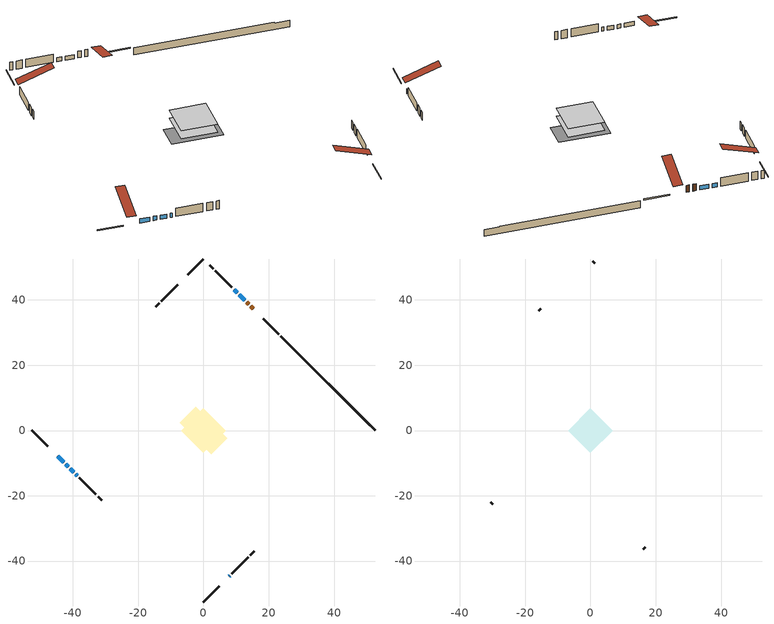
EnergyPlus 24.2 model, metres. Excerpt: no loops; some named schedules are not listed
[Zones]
conditioned space
 floor adiabatic (AdiabaticFloorConstruction): -6.8,0 0,6.8 6.8,0 0,-6.8 z0.83
 floor foundation (Slab1 construction): -7.22,2.41 -2.41,7.22 7.22,-2.41 2.41,-7.22 z-1.3
 wall outside (RimJoist1 construction): 0,-52.54 4.76,-47.77 / -52.54,0 -47.77,-4.76 / 0,52.54 -4.76,47.77 / 23,29.54 18.23,34.3 z0.83:1.13
 wall outside (AdiabaticWallConstruction 1): 15.17,37.36 14.55,37.99 / 13.89,38.64 13.27,39.26 z0.83:2.86
 wall outside (AdiabaticWallConstruction): -44.71,-7.82 -42.82,-9.71 / 12.61,39.92 11,41.54 / 10.34,42.19 9.37,43.17 / -42.17,-10.37 -41.51,-11.03 / -40.85,-11.68 -39.72,-12.82 / 7.82,-44.71 8.02,-44.52 / -39.06,-13.47 -38.68,-13.86 z0.83:2.05
 wall outside (Wall1 construction): 8.67,-43.86 13.72,-38.81 / -38.02,-14.51 -32.97,-19.56 / -7.83,44.71 -12.87,39.66 / 8.71,43.82 3.67,48.87 z0.83:3.27
 wall outside (Wall2 construction): 14.38,-38.16 15.49,-37.04 / -32.32,-20.22 -31.2,-21.33 / -13.53,39 -14.65,37.89 / 3.01,49.53 1.89,50.64 z0.83:3.27
 wall foundation (FoundationWall1 construction): 23.65,28.88,-1.3 23.65,28.88,0.83 49.65,2.89,0.83 49.65,2.89,0.59 52.54,0,0.59 52.54,0,-1.3
 window (WindowConstruction): -44.71,-7.83 -42.82,-9.71 z0.83:2.05
 window (WindowConstruction 1): 12.61,39.92 11,41.54 z0.83:2.05
 window (WindowConstruction 2): 10.34,42.19 9.37,43.16 z0.83:2.05
 window (WindowConstruction 3): -42.17,-10.37 -41.51,-11.03 z0.83:2.05
 window (WindowConstruction 4): -40.85,-11.69 -39.72,-12.82 z0.83:2.05
 window (WindowConstruction 5): 7.83,-44.71 8.02,-44.52 z0.83:2.05
 window (WindowConstruction 6): -39.06,-13.47 -38.68,-13.86 z0.83:2.05
 door (Door): 15.17,37.36 14.55,37.99 z0.83:2.86
 door (Door 1): 13.89,38.64 13.27,39.26 z0.83:2.86
 ceiling adiabatic (AdiabaticFloorConstruction): 0,-6.8 6.8,0 0,6.8 -6.8,0 z0.83
attic - vented
 floor to conditioned space (Floor1 construction Reversed): -6.81,0 0,6.81 6.81,0 0,-6.81 z3.27
 wall outside (Wall3 construction): 16.15,-36.38 16.73,-35.8 / -30.55,-21.99 -29.97,-22.57 / -15.3,37.23 -15.88,36.65 / 1.24,51.3 0.66,51.88 z0.83:3.27
 roof outside (Roof1 construction): 7.17,-45.37,3.27 0.54,-38.74,6.39 -1.21,-40.49,6.39 5.42,-47.11,3.27; -45.37,-7.17,3.27 -38.74,-0.54,6.39 -40.49,1.21,6.39 -47.11,-5.42,3.27; -7.17,45.37,3.27 -0.54,38.74,6.39 1.21,40.49,6.39 -5.42,47.11,3.27; 15.83,36.71,3.27 9.2,30.08,6.39 10.95,28.33,6.39 17.58,34.96,3.27
[Building]
Building 1: Terrain=Suburbs
[Site:Location]
Quebec Intl AP_QC: Latitude {deg}=46.8; Longitude {deg}=-71.38; Time Zone {hr}=-5; Elevation {m}=74; Keep Site Location Information=Yes
[Site:GroundTemperature:Shallow]
0.0108218, -2.24938, -2.43038, -1.3578, 2.94801, 7.23376, 10.9493, 13.303, 13.5029, 11.5886, 7.96783, 3.81355
[Site:WaterMainsTemperature]
Calculation Method=Schedule; Temperature Schedule=mains temperature schedule
[Material] Roughness=Rough; Thermal Absorptance=0.9
Name | Thickness {m} | Conductivity {W/m-K} | Density {kg/m3} | Specific Heat {J/kg-K} | Solar Absorptance | Visible Absorptance
asphalt or fiberglass shingles | 0.00635 | 0.162714 | 1121.4 | 1465.45 | 0.4 | 0.4
ceiling loosefill ins | 0.0846667 | 0.0480833 | 16.02 | 1046.75 | 0.7 | 0.7
ceiling stud and cavity | 0.1397 | 0.0845812 | 65.682 | 1177.47 | 0.7 | 0.7
concrete 4.0 in. | 0.1016 | 1.803125 | 2242.8 | 837.4 | 0.7 | 0.7
concrete 8.0 in. | 0.2032 | 1.803125 | 2242.8 | 837.4 | 0.7 | 0.7
door material | 0.04445 | 0.0451087 | 512.64 | 1214.23 | 0.7 | 0.7
floor covering | 0.0127 | 0.0433444 | 54.468 | 1339.84 | 0.6 | 0.6
floor rigid ins; wall rigid ins | 0.512978 | 0.029427 | 32.04 | 1214.23 | 0.7 | 0.7
floor stud and cavity | 0.1397 | 1.75129 | 37.0049 | 1207.88 | 0.7 | 0.7
furniture material conditioned space 1 | 0.1524 | 0.115458 | 640.8 | 1214.23 | 0.6 | 0.6
gypsum board | 0.0127 | 0.160291 | 801 | 837.4 | 0.6 | 0.6
osb sheathing 0.5 in. | 0.0127 | 0.115458 | 512.64 | 1214.23 | 0.7 | 0.7
osb sheathing 0.75 in. | 0.01905 | 0.115458 | 512.64 | 1214.23 | 0.7 | 0.7
osb sheathing 2.0 in. | 0.0508 | 0.115458 | 512.64 | 1214.23 | 0.7 | 0.7
rim joist stud and cavity | 0.0508 | 0.747799 | 125.044 | 1163.47 | 0.6 | 0.6
wall stud and cavity | 0.1397 | 0.0941144 | 139.0536 | 1170.24 | 0.7 | 0.7
wall stud and cavity 1 | 0.1397 | 0.0975873 | 139.0536 | 1170.24 | 0.7 | 0.7
wall stud and cavity 2 | 0.0889 | 6.1454 | 50.32683 | 1063.81 | 0.6 | 0.6
wall stud and cavity 3 | 0.0889 | 0.380278 | 52.3479 | 1209.89 | 0.7 | 0.7
wall stud and cavity 4 | 0.0889 | 0.391764 | 83.0341 | 1211.67 | 0.7 | 0.7
wood siding | 0.0254 | 0.102417 | 544.68 | 1172.36 | 0.4 | 0.4
wood siding 1 | 0.00254 | 0.102417 | 544.68 | 1172.36 | 0.4 | 0.4
wood siding 2; wood siding 3; wood siding 4 | 0.0254 | 0.102417 | 544.68 | 1172.36 | 0.7 | 0.7
[WindowMaterial:SimpleGlazingSystem]
Name | U-Factor {W/m2-K} | Solar Heat Gain Coefficient
WindowMaterial | 1.60347 | 0.59
WindowMaterial 1 | 1.61993 | 0.58
WindowMaterial 2 | 1.81526 | 0.54
WindowMaterial 3 | 1.75564 | 0.55
WindowMaterial 4 | 1.7863 | 0.54
WindowMaterial 5 | 2.089504 | 0.47
[Construction]
AdiabaticFloorConstruction: floor stud and cavity, floor rigid ins, osb sheathing 0.75 in., floor covering
AdiabaticWallConstruction: wood siding 3, wall rigid ins, wall stud and cavity 3, gypsum board
AdiabaticWallConstruction 1: wood siding 4, wall rigid ins, wall stud and cavity 3, gypsum board
Door; Door 1: door material
Floor1 construction Reversed: gypsum board, ceiling stud and cavity, ceiling loosefill ins
FoundationWall1 construction: concrete 8.0 in.
furniture construction conditioned space 1: furniture material conditioned space 1
PartitionWallConstruction: gypsum board, wall stud and cavity 4, gypsum board
RimJoist1 construction: wood siding 2, osb sheathing 2.0 in., rim joist stud and cavity
Roof1 construction: asphalt or fiberglass shingles
Slab1 construction: concrete 4.0 in.
Wall1 construction: wood siding, osb sheathing 0.5 in., wall stud and cavity, gypsum board
Wall2 construction: wood siding, osb sheathing 0.5 in., wall stud and cavity 1, gypsum board
Wall3 construction: wood siding 1, wall stud and cavity 2
WindowConstruction: WindowMaterial
WindowConstruction 1: WindowMaterial 1
WindowConstruction 2: WindowMaterial 2
WindowConstruction 3: WindowMaterial 3
WindowConstruction 4: WindowMaterial 4
WindowConstruction 5; WindowConstruction 6: WindowMaterial 5
[Zone] Multiplier=1; Part of Total Floor Area=Yes
Name | Volume {m3}
attic - vented | 46.9792
conditioned space | 442.4
[Space]
Name | Zone | Volume {m3}
attic - vented 1 | attic - vented | 46.9792
conditioned space 1 | conditioned space | 442.4
[ZoneInfiltration:EffectiveLeakageArea]
infil attic - vented 1: Zone or Space=attic - vented 1; Schedule=Always On Discrete; Effective Air Leakage Area {cm2}=3419.82; Stack Coefficient=0.00038684; Wind Coefficient=1.32888e-05
[ZoneMixing]
whole house fan mix: Zone or Space=attic - vented; Schedule=Always On Continuous; Design Flow Rate Calculation Method=Flow/Zone; Design Flow Rate {m3/s}=0; Source Zone or Space=conditioned space
[SurfaceProperty:ExposedFoundationPerimeter]
Slab1: Exposed Perimeter Calculation Method=TotalExposedPerimeter; Total Exposed Perimeter {m}=40.844
[InternalMass] Zone or ZoneList=conditioned space; Space or SpaceList=conditioned space 1
Name | Construction | Surface Area {m2}
furniture mass conditioned space 1 | furniture construction conditioned space 1 | 74.0881
partition wall mass | PartitionWallConstruction | 185.22
[Lights]
interior lighting: Zone or ZoneList or Space or SpaceList=conditioned space 1; Schedule=interior lighting schedule; Design Level Calculation Method=LightingLevel; Lighting Level {W}=343.2; Return Air Fraction=0; Fraction Radiant=0.6; Fraction Visible=0.2; Fraction Replaceable=1
[People]
occupants: Zone or ZoneList or Space or SpaceList=conditioned space 1; Number of People Schedule=occupants schedule; Number of People Calculation Method=People; Number of People=3; Fraction Radiant=0.314171; Sensible Heat Fraction=0.56303; Activity Level Schedule=occupants activity schedule; Carbon Dioxide Generation Rate {m3/s-W}=0; Enable ASHRAE 55 Comfort Warnings=No; Mean Radiant Temperature Calculation Type=EnclosureAveraged
[ElectricEquipment] Zone or ZoneList or Space or SpaceList=conditioned space 1; Design Level Calculation Method=EquipmentLevel
Name | Schedule | Design Level {W} | Fraction Latent | Fraction Radiant | Fraction Lost
clothes dryer | clothes dryer schedule | 140.772 | 0.015 | 0.081 | 0.85
clothes washer | clothes washer schedule | 32.1985 | 0.03 | 0.162 | 0.7
cooking range | cooking range schedule | 215.147 | 0.08 | 0.432 | 0.2
dishwasher | dishwasher schedule | 66.8632 | 0.3 | 0.18 | 0.4
fridge | fridge schedule | 72.9452 | 0 | 0.6 | 0
mech vent bath fan 0 | mech vent bath fan 0 schedule | 50.2 | 0 | 0 | 1
mech vent house fan | mech vent house fan schedule | 0 | 0 | 0 | 1
mech vent house fan cfis | mech vent house fan cfis schedule | 0 | 0 | 0 | 0
mech vent range fan 0 | mech vent range fan 0 schedule | 57 | 0 | 0 | 1
misc plug loads | misc plug loads schedule | 494.7 | 0.045 | 0.513 | 0.1
whole house fan | Always On Discrete | 0 | 0 | 0 | 1
[OtherEquipment] Zone or ZoneList or Space or SpaceList=conditioned space 1; Design Level Calculation Method=EquipmentLevel
Name | Fuel Type | Schedule | Design Level {W} | Fraction Latent | Fraction Radiant | Fraction Lost
clothes dryer 1 | Electricity | clothes dryer schedule | 0 | 0.015 | 0.081 | 0.85
cooking range 1 | Electricity | cooking range schedule | 0 | 0.08 | 0.432 | 0.2
general water use latent | None | general water use schedule | 62.594 | 1 | 0 | 0
general water use sensible | None | general water use schedule | -61.6891 | 0 | 0.6 | 0
mech vent house fan latent load | None | Always On Discrete | 0 | 1 | 0 | 0
mech vent house fan sensible load | None | Always On Discrete | 0 | 0 | 0 | 0
water heater energy adjustment1 | Electricity | Always On Discrete | 0.01 | 0 | 0 | 1
[ZoneInfiltration:DesignFlowRate] Zone or ZoneList or Space or SpaceList=conditioned space 1; Schedule=Always On Discrete; Design Flow Rate Calculation Method=Flow/Zone; Design Flow Rate {m3/s}=0
infil flow; natural vent flow; whole house fan flow
[AvailabilityManager:Scheduled]
furnace airloop Availability Manager: Schedule=Always On Discrete
[Foundation:Kiva]
Foundation Kiva 1: Initial Indoor Air Temperature {C}=18; Wall Height Above Grade {m}=0.830001; Wall Depth Below Slab {m}=0.2032
[Foundation:Kiva:Settings]
Soil Conductivity {W/m-K}=0.849921; Soil Density {kg/m3}=1842.3; Soil Specific Heat {J/kg-K}=418.7; Ground Solar Absorptivity=0.9; Ground Thermal Absorptivity=0.9; Ground Surface Roughness {m}=0.03; Far-Field Width {m}=40; Deep-Ground Boundary Condition=ZeroFlux; Deep-Ground Depth {m}=40; Minimum Cell Dimension {m}=0.2; Maximum Cell Growth Coefficient=3; Simulation Timestep=Timestep
[Exterior:Lights]
exterior lighting: Schedule=exterior lighting schedule; Design Level {W}=75.6
[EnergyManagementSystem:GlobalVariable]
furnace_airloop_Fan_RTF
infil_program_Qfan
infil_program_Qinf
natural_vent_program_Qnv
natural_vent_program_Qwhf
[EnergyManagementSystem:Sensor]
Name | Output:Variable or Output:Meter Index Key | Output:Variable or Output:Meter
airflow_gain | infil flow | Infiltration Sensible Heat Gain Energy
airflow_gain_1 | natural vent flow | Infiltration Sensible Heat Gain Energy
airflow_gain_2 | whole house fan flow | Infiltration Sensible Heat Gain Energy
airflow_loss | infil flow | Infiltration Sensible Heat Loss Energy
airflow_loss_1 | natural vent flow | Infiltration Sensible Heat Loss Energy
airflow_loss_2 | whole house fan flow | Infiltration Sensible Heat Loss Energy
clg_load_cond |  | Cooling:EnergyTransfer:Zone:CONDITIONED SPACE
clg_sp_s; clg_sp_s_1 | cooling setpoint | Schedule Value
clothes_dryer_exhaust_0_sch_s | clothes dryer exhaust 0 schedule | Schedule Value
cool_season | cooling season schedule | Schedule Value
htg_load_cond |  | Heating:EnergyTransfer:Zone:CONDITIONED SPACE
htg_sp_s; htg_sp_s_1 | heating setpoint | Schedule Value
ig_ee_conv | clothes dryer | Electric Equipment Convective Heating Energy
ig_ee_conv_2 | cooking range | Electric Equipment Convective Heating Energy
ig_ee_conv_4 | fridge | Electric Equipment Convective Heating Energy
ig_ee_conv_5 | misc plug loads | Electric Equipment Convective Heating Energy
ig_ee_conv_6 | whole house fan | Electric Equipment Convective Heating Energy
ig_ee_rad | clothes dryer | Electric Equipment Radiant Heating Energy
ig_ee_rad_2 | cooking range | Electric Equipment Radiant Heating Energy
ig_ee_rad_4 | fridge | Electric Equipment Radiant Heating Energy
ig_ee_rad_5 | misc plug loads | Electric Equipment Radiant Heating Energy
ig_ee_rad_6 | whole house fan | Electric Equipment Radiant Heating Energy
ig_lgt_conv | interior lighting | Lights Convective Heating Energy
ig_lgt_rad | interior lighting | Lights Radiant Heating Energy
ig_lgt_vis | interior lighting | Lights Visible Radiation Heating Energy
ig_oe_conv | clothes dryer 1 | Other Equipment Convective Heating Energy
ig_oe_conv_1 | cooking range 1 | Other Equipment Convective Heating Energy
ig_oe_conv_2 | general water use latent | Other Equipment Convective Heating Energy
ig_oe_conv_3 | general water use sensible | Other Equipment Convective Heating Energy
ig_oe_conv_4 | water heater energy adjustment1 | Other Equipment Convective Heating Energy
ig_oe_rad | clothes dryer 1 | Other Equipment Radiant Heating Energy
ig_oe_rad_1 | cooking range 1 | Other Equipment Radiant Heating Energy
ig_oe_rad_2 | general water use latent | Other Equipment Radiant Heating Energy
ig_oe_rad_3 | general water use sensible | Other Equipment Radiant Heating Energy
ig_oe_rad_4 | water heater energy adjustment1 | Other Equipment Radiant Heating Energy
ig_ppl_conv | occupants | People Convective Heating Energy
ig_ppl_rad | occupants | People Radiant Heating Energy
im_conv | furniture mass conditioned space 1 | Surface Inside Face Convection Heat Gain Energy
im_conv_1 | partition wall mass | Surface Inside Face Convection Heat Gain Energy
im_ig | furniture mass conditioned space 1 | Surface Inside Face Internal Gains Radiation Heat Gain Energy
im_ig_1 | partition wall mass | Surface Inside Face Internal Gains Radiation Heat Gain Energy
im_lgt | furniture mass conditioned space 1 | Surface Inside Face Lights Radiation Heat Gain Energy
im_lgt_1 | partition wall mass | Surface Inside Face Lights Radiation Heat Gain Energy
im_sol | furniture mass conditioned space 1 | Surface Inside Face Solar Radiation Heat Gain Energy
im_sol_1 | partition wall mass | Surface Inside Face Solar Radiation Heat Gain Energy
im_surf | furniture mass conditioned space 1 | Surface Inside Face Net Surface Thermal Radiation Heat Gain Energy
im_surf_1 | partition wall mass | Surface Inside Face Net Surface Thermal Radiation Heat Gain Energy
mech_vent_bath_fan_0_sch_s | mech vent bath fan 0 schedule | Schedule Value
mech_vent_range_fan_0_sch_s | mech vent range fan 0 schedule | Schedule Value
mv_conv | mech vent bath fan 0 | Electric Equipment Convective Heating Energy
mv_conv_1 | mech vent house fan | Electric Equipment Convective Heating Energy
mv_conv_2 | mech vent house fan cfis | Electric Equipment Convective Heating Energy
mv_conv_3 | mech vent range fan 0 | Electric Equipment Convective Heating Energy
mv_conv_4 | mech vent house fan latent load | Other Equipment Convective Heating Energy
mv_conv_5 | mech vent house fan sensible load | Other Equipment Convective Heating Energy
mv_rad | mech vent bath fan 0 | Electric Equipment Radiant Heating Energy
mv_rad_1 | mech vent house fan | Electric Equipment Radiant Heating Energy
mv_rad_2 | mech vent house fan cfis | Electric Equipment Radiant Heating Energy
mv_rad_3 | mech vent range fan 0 | Electric Equipment Radiant Heating Energy
mv_rad_4 | mech vent house fan latent load | Other Equipment Radiant Heating Energy
mv_rad_5 | mech vent house fan sensible load | Other Equipment Radiant Heating Energy
natural_vent_s | natural vent schedule | Schedule Value
out_pb_s |  | Site Outdoor Air Barometric Pressure
out_wt_s |  | Site Outdoor Air Humidity Ratio
site_vw_s |  | Site Wind Speed
ss_back_out | Window1 | Surface Window Shortwave from Zone Back Out Window Heat Transfer Rate
ss_back_out_1 | Window2 | Surface Window Shortwave from Zone Back Out Window Heat Transfer Rate
ss_back_out_2 | Window3 | Surface Window Shortwave from Zone Back Out Window Heat Transfer Rate
ss_back_out_3 | Window5 | Surface Window Shortwave from Zone Back Out Window Heat Transfer Rate
ss_back_out_4 | Window6 | Surface Window Shortwave from Zone Back Out Window Heat Transfer Rate
ss_back_out_5 | Window8 | Surface Window Shortwave from Zone Back Out Window Heat Transfer Rate
ss_back_out_6 | Window9 | Surface Window Shortwave from Zone Back Out Window Heat Transfer Rate
ss_conv | Door1 | Surface Inside Face Convection Heat Gain Energy
ss_conv_1 | Door2 | Surface Inside Face Convection Heat Gain Energy
ss_conv_2 | Window1 | Surface Inside Face Convection Heat Gain Energy
ss_conv_3 | Window2 | Surface Inside Face Convection Heat Gain Energy
ss_conv_4 | Window3 | Surface Inside Face Convection Heat Gain Energy
ss_conv_5 | Window5 | Surface Inside Face Convection Heat Gain Energy
ss_conv_6 | Window6 | Surface Inside Face Convection Heat Gain Energy
ss_conv_7 | Window8 | Surface Inside Face Convection Heat Gain Energy
ss_conv_8 | Window9 | Surface Inside Face Convection Heat Gain Energy
ss_ig | Door1 | Surface Inside Face Internal Gains Radiation Heat Gain Energy
ss_ig_1 | Door2 | Surface Inside Face Internal Gains Radiation Heat Gain Energy
ss_ig_2 | Window1 | Surface Inside Face Internal Gains Radiation Heat Gain Energy
ss_ig_3 | Window2 | Surface Inside Face Internal Gains Radiation Heat Gain Energy
ss_ig_4 | Window3 | Surface Inside Face Internal Gains Radiation Heat Gain Energy
ss_ig_5 | Window5 | Surface Inside Face Internal Gains Radiation Heat Gain Energy
ss_ig_6 | Window6 | Surface Inside Face Internal Gains Radiation Heat Gain Energy
ss_ig_7 | Window8 | Surface Inside Face Internal Gains Radiation Heat Gain Energy
ss_ig_8 | Window9 | Surface Inside Face Internal Gains Radiation Heat Gain Energy
ss_lgt | Door1 | Surface Inside Face Lights Radiation Heat Gain Energy
ss_lgt_1 | Door2 | Surface Inside Face Lights Radiation Heat Gain Energy
ss_sol | Door1 | Surface Inside Face Solar Radiation Heat Gain Energy
ss_sol_1 | Door2 | Surface Inside Face Solar Radiation Heat Gain Energy
ss_surf | Door1 | Surface Inside Face Net Surface Thermal Radiation Heat Gain Energy
ss_surf_1 | Door2 | Surface Inside Face Net Surface Thermal Radiation Heat Gain Energy
ss_surf_2 | Window1 | Surface Inside Face Net Surface Thermal Radiation Heat Gain Energy
ss_surf_3 | Window2 | Surface Inside Face Net Surface Thermal Radiation Heat Gain Energy
ss_surf_4 | Window3 | Surface Inside Face Net Surface Thermal Radiation Heat Gain Energy
ss_surf_5 | Window5 | Surface Inside Face Net Surface Thermal Radiation Heat Gain Energy
ss_surf_6 | Window6 | Surface Inside Face Net Surface Thermal Radiation Heat Gain Energy
ss_surf_7 | Window8 | Surface Inside Face Net Surface Thermal Radiation Heat Gain Energy
ss_surf_8 | Window9 | Surface Inside Face Net Surface Thermal Radiation Heat Gain Energy
ss_trans_in | Window1 | Surface Window Transmitted Solar Radiation Rate
ss_trans_in_1 | Window2 | Surface Window Transmitted Solar Radiation Rate
ss_trans_in_2 | Window3 | Surface Window Transmitted Solar Radiation Rate
ss_trans_in_3 | Window5 | Surface Window Transmitted Solar Radiation Rate
ss_trans_in_4 | Window6 | Surface Window Transmitted Solar Radiation Rate
ss_trans_in_5 | Window8 | Surface Window Transmitted Solar Radiation Rate
ss_trans_in_6 | Window9 | Surface Window Transmitted Solar Radiation Rate
ss_trans_out | Window1 | Surface Inside Face Initial Transmitted Diffuse Transmitted Out Window Solar Radiation Rate
ss_trans_out_1 | Window2 | Surface Inside Face Initial Transmitted Diffuse Transmitted Out Window Solar Radiation Rate
ss_trans_out_2 | Window3 | Surface Inside Face Initial Transmitted Diffuse Transmitted Out Window Solar Radiation Rate
ss_trans_out_3 | Window5 | Surface Inside Face Initial Transmitted Diffuse Transmitted Out Window Solar Radiation Rate
ss_trans_out_4 | Window6 | Surface Inside Face Initial Transmitted Diffuse Transmitted Out Window Solar Radiation Rate
ss_trans_out_5 | Window8 | Surface Inside Face Initial Transmitted Diffuse Transmitted Out Window Solar Radiation Rate
ss_trans_out_6 | Window9 | Surface Inside Face Initial Transmitted Diffuse Transmitted Out Window Solar Radiation Rate
s_conv | Floor1 | Surface Inside Face Convection Heat Gain Energy
s_conv_1 | FoundationWall1 | Surface Inside Face Convection Heat Gain Energy
s_conv_10 | Wall1:225 | Surface Inside Face Convection Heat Gain Energy
s_conv_11 | Wall1:315 | Surface Inside Face Convection Heat Gain Energy
s_conv_12 | Wall1:45 | Surface Inside Face Convection Heat Gain Energy
s_conv_13 | Wall2:135 | Surface Inside Face Convection Heat Gain Energy
s_conv_14 | Wall2:225 | Surface Inside Face Convection Heat Gain Energy
s_conv_15 | Wall2:315 | Surface Inside Face Convection Heat Gain Energy
s_conv_16 | Wall2:45 | Surface Inside Face Convection Heat Gain Energy
s_conv_2 | inferred conditioned ceiling | Surface Inside Face Convection Heat Gain Energy
s_conv_3 | inferred conditioned floor | Surface Inside Face Convection Heat Gain Energy
s_conv_4 | RimJoist1:135 | Surface Inside Face Convection Heat Gain Energy
s_conv_5 | RimJoist1:225 | Surface Inside Face Convection Heat Gain Energy
s_conv_6 | RimJoist1:315 | Surface Inside Face Convection Heat Gain Energy
s_conv_7 | RimJoist1:45 | Surface Inside Face Convection Heat Gain Energy
s_conv_8 | Slab1 | Surface Inside Face Convection Heat Gain Energy
s_conv_9 | Wall1:135 | Surface Inside Face Convection Heat Gain Energy
s_ig | Floor1 | Surface Inside Face Internal Gains Radiation Heat Gain Energy
s_ig_1 | FoundationWall1 | Surface Inside Face Internal Gains Radiation Heat Gain Energy
s_ig_10 | Wall1:225 | Surface Inside Face Internal Gains Radiation Heat Gain Energy
s_ig_11 | Wall1:315 | Surface Inside Face Internal Gains Radiation Heat Gain Energy
s_ig_12 | Wall1:45 | Surface Inside Face Internal Gains Radiation Heat Gain Energy
s_ig_13 | Wall2:135 | Surface Inside Face Internal Gains Radiation Heat Gain Energy
s_ig_14 | Wall2:225 | Surface Inside Face Internal Gains Radiation Heat Gain Energy
s_ig_15 | Wall2:315 | Surface Inside Face Internal Gains Radiation Heat Gain Energy
s_ig_16 | Wall2:45 | Surface Inside Face Internal Gains Radiation Heat Gain Energy
s_ig_2 | inferred conditioned ceiling | Surface Inside Face Internal Gains Radiation Heat Gain Energy
s_ig_3 | inferred conditioned floor | Surface Inside Face Internal Gains Radiation Heat Gain Energy
s_ig_4 | RimJoist1:135 | Surface Inside Face Internal Gains Radiation Heat Gain Energy
s_ig_5 | RimJoist1:225 | Surface Inside Face Internal Gains Radiation Heat Gain Energy
s_ig_6 | RimJoist1:315 | Surface Inside Face Internal Gains Radiation Heat Gain Energy
s_ig_7 | RimJoist1:45 | Surface Inside Face Internal Gains Radiation Heat Gain Energy
s_ig_8 | Slab1 | Surface Inside Face Internal Gains Radiation Heat Gain Energy
s_ig_9 | Wall1:135 | Surface Inside Face Internal Gains Radiation Heat Gain Energy
s_lgt | Floor1 | Surface Inside Face Lights Radiation Heat Gain Energy
s_lgt_1 | FoundationWall1 | Surface Inside Face Lights Radiation Heat Gain Energy
s_lgt_10 | Wall1:225 | Surface Inside Face Lights Radiation Heat Gain Energy
s_lgt_11 | Wall1:315 | Surface Inside Face Lights Radiation Heat Gain Energy
s_lgt_12 | Wall1:45 | Surface Inside Face Lights Radiation Heat Gain Energy
s_lgt_13 | Wall2:135 | Surface Inside Face Lights Radiation Heat Gain Energy
s_lgt_14 | Wall2:225 | Surface Inside Face Lights Radiation Heat Gain Energy
s_lgt_15 | Wall2:315 | Surface Inside Face Lights Radiation Heat Gain Energy
s_lgt_16 | Wall2:45 | Surface Inside Face Lights Radiation Heat Gain Energy
s_lgt_2 | inferred conditioned ceiling | Surface Inside Face Lights Radiation Heat Gain Energy
s_lgt_3 | inferred conditioned floor | Surface Inside Face Lights Radiation Heat Gain Energy
s_lgt_4 | RimJoist1:135 | Surface Inside Face Lights Radiation Heat Gain Energy
s_lgt_5 | RimJoist1:225 | Surface Inside Face Lights Radiation Heat Gain Energy
s_lgt_6 | RimJoist1:315 | Surface Inside Face Lights Radiation Heat Gain Energy
s_lgt_7 | RimJoist1:45 | Surface Inside Face Lights Radiation Heat Gain Energy
s_lgt_8 | Slab1 | Surface Inside Face Lights Radiation Heat Gain Energy
s_lgt_9 | Wall1:135 | Surface Inside Face Lights Radiation Heat Gain Energy
s_sol | Floor1 | Surface Inside Face Solar Radiation Heat Gain Energy
s_sol_1 | FoundationWall1 | Surface Inside Face Solar Radiation Heat Gain Energy
s_sol_10 | Wall1:225 | Surface Inside Face Solar Radiation Heat Gain Energy
s_sol_11 | Wall1:315 | Surface Inside Face Solar Radiation Heat Gain Energy
s_sol_12 | Wall1:45 | Surface Inside Face Solar Radiation Heat Gain Energy
s_sol_13 | Wall2:135 | Surface Inside Face Solar Radiation Heat Gain Energy
s_sol_14 | Wall2:225 | Surface Inside Face Solar Radiation Heat Gain Energy
s_sol_15 | Wall2:315 | Surface Inside Face Solar Radiation Heat Gain Energy
s_sol_16 | Wall2:45 | Surface Inside Face Solar Radiation Heat Gain Energy
s_sol_2 | inferred conditioned ceiling | Surface Inside Face Solar Radiation Heat Gain Energy
s_sol_3 | inferred conditioned floor | Surface Inside Face Solar Radiation Heat Gain Energy
s_sol_4 | RimJoist1:135 | Surface Inside Face Solar Radiation Heat Gain Energy
s_sol_5 | RimJoist1:225 | Surface Inside Face Solar Radiation Heat Gain Energy
s_sol_6 | RimJoist1:315 | Surface Inside Face Solar Radiation Heat Gain Energy
s_sol_7 | RimJoist1:45 | Surface Inside Face Solar Radiation Heat Gain Energy
s_sol_8 | Slab1 | Surface Inside Face Solar Radiation Heat Gain Energy
